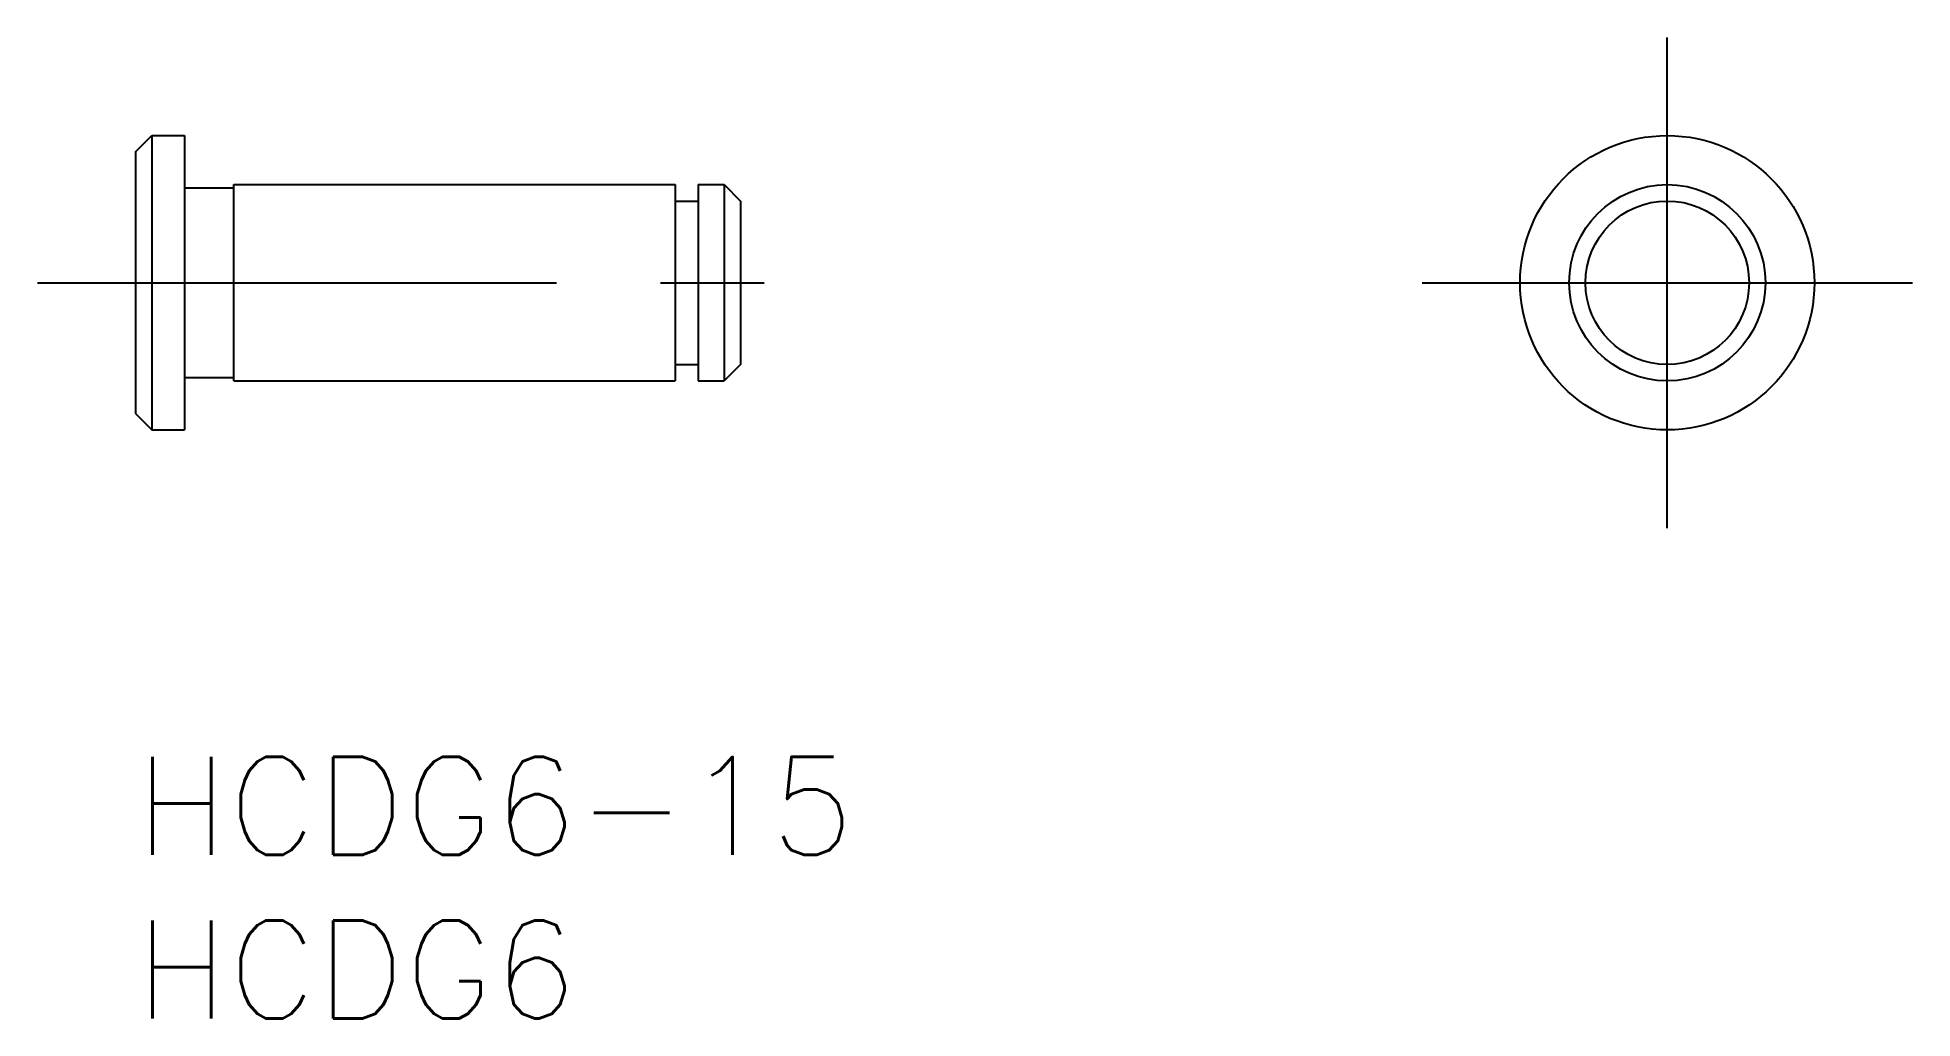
# Model space of a CAD drawing. Extents: x -3 to 54.3, y -8 to 22.
import ezdxf

# ---------------------------------------------------------------- set-up
doc = ezdxf.new("R2010")
doc.units = 0
doc.header["$LTSCALE"] = 0.5
doc.linetypes.add('CENTER', pattern=[50.8, 31.75, -6.35, 6.35, -6.35])
for name, color, linetype in [('MSM_CENTER', 1, 'CENTER'), ('MSM_CONTINUOUS', 7, 'CONTINUOUS'), ('MSM_PART_NUMBER', 7, 'CONTINUOUS')]:
    doc.layers.add(name, color=color, linetype=linetype)
doc.styles.get("Standard").update_dxf_attribs({"font": 'txt.shx', "height": 3, "bigfont": 'bigfont.shx'})

# ---------------------------------------------------------------- blocks, each defined once
blk = doc.blocks.new('*U4')
at = {"layer": 'MSM_PART_NUMBER'}
blk.add_text('HCDG6-15', height=3, dxfattribs=at).set_placement((0, -3))
blk = doc.blocks.new('*U5')
at = {"layer": 'MSM_PART_NUMBER'}
blk.add_text('HCDG6', height=3, dxfattribs=at).set_placement((0, -8))

msp = doc.modelspace()

# ---------------------------------------------------------------- linework, layer by layer
at = {"layer": 'MSM_CENTER'}
for p, q in [((46.841, 7), (46.841, 22)), ((-3, 14.5), (21.5, 14.5)), ((39.341, 14.5), (54.341, 14.5))]:
    msp.add_line(p, q, dxfattribs=at)
at = {"layer": 'MSM_CONTINUOUS'}
for p, q in [((0, 18.5), (0.5, 19)), ((0.5, 19), (0.5, 10)), ((0.5, 19), (1.5, 19)), ((1.5, 19), (1.5, 10)), ((0, 18.5), (0, 10.5)), ((1.5, 17.4), (3, 17.4)), ((3, 17.5), (16.5, 17.5)), ((3, 11.5), (3, 17.5)), ((5.475, 17.5), (5.475, 17.5)), ((16.5, 17.5), (16.5, 11.5)), ((17.2, 17.5), (18, 17.5)), ((17.2, 17.5), (17.2, 11.5)), ((18, 17.5), (18.5, 17)), ((18, 17.5), (18, 11.5)), ((16.5, 17), (17.2, 17)), ((18.5, 17), (18.5, 12)), ((1.5, 11.6), (3, 11.6)), ((3, 11.5), (16.5, 11.5)), ((16.5, 12), (17.2, 12)), ((17.2, 11.5), (18, 11.5)), ((18.5, 12), (18, 11.5)), ((0, 10.5), (0.5, 10)), ((0.5, 10), (1.5, 10))]:
    msp.add_line(p, q, dxfattribs=at)
for radius in [4.5, 3, 2.5]:
    msp.add_circle((46.841, 14.5), radius, dxfattribs=at)

# ---------------------------------------------------------------- block references
for name in ['*U4', '*U5']:
    msp.add_blockref(name, (0, 0), dxfattribs=at)

doc.saveas('drawing.dxf')
